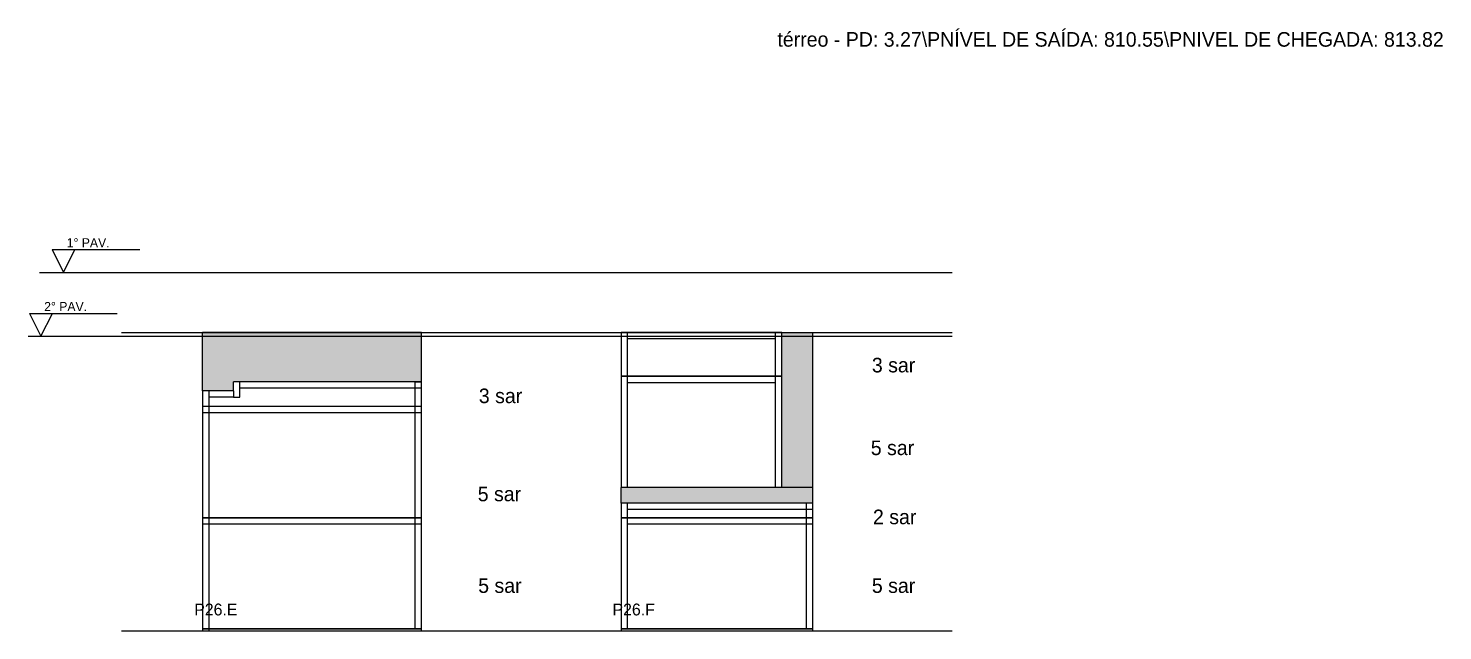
# Model space of a CAD drawing. Header units: metres. Extents: x 16531 to 21165, y 1680 to 2350.
# Drawn here: x 19615 to 21165, y 1680 to 2340 of the extents above; entities that cross this region are included whole.
import ezdxf

# ---------------------------------------------------------------- set-up
doc = ezdxf.new("R2010")
doc.units = ezdxf.units.M
for name, color, linetype in [('COTA', 7, 'Continuous'), ('NIVEL 1° PAV.', 7, 'Continuous'), ('NIVEL 2° PAV.', 7, 'Continuous'), ('NOMENCLATURA', 7, 'Continuous'), ('Nível', 7, 'Continuous'), ('Painéis', 7, 'Continuous'), ('SARR_2.2x7', 7, 'Continuous'), ('Texto Seção', 7, 'Continuous')]:
    doc.layers.add(name, color=color, linetype=linetype)

msp = doc.modelspace()

# ---------------------------------------------------------------- hatches: boundary and pattern name
at = {"layer": 'COTA'}
h = msp.add_hatch(color=7, dxfattribs=at)
h.dxf.hatch_style = 1
h.paths.add_polyline_path([(19839.4, 1952.7), (20045.4, 1952.7), (20045.4, 1952.7), (20045.4, 2006.7), (20045.4, 2006.7), (19805.4, 2006.7), (19805.4, 2006.7), (19805.4, 1942.7), (19805.4, 1942.7), (19839.4, 1942.7), (19839.4, 1942.7), (19839.4, 1952.7)])
h = msp.add_hatch(color=7, dxfattribs=at)
h.dxf.hatch_style = 1
h.paths.add_polyline_path([(20440.3, 1836.7), (20264.3, 1836.7), (20264.3, 1836.7), (20264.3, 1819.7), (20264.3, 1819.7), (20474.3, 1819.7), (20474.3, 1819.7), (20474.3, 2006.7), (20474.3, 2006.7), (20440.3, 2006.7), (20440.3, 2006.7), (20440.3, 1836.7)])

# ---------------------------------------------------------------- linework, layer by layer
at = {"layer": 'COTA', "color": 7, "lineweight": 25}
for p, q in [((20045.4, 2006.7), (19805.4, 2006.7)), ((19805.4, 1942.7), (19805.4, 2006.7)), ((20045.4, 1952.7), (20045.4, 2006.7)), ((20440.3, 2006.7), (20474.3, 2006.7)), ((20474.3, 1819.7), (20474.3, 2006.7)), ((20474.3, 1836.7), (20264.3, 1836.7)), ((20264.3, 1819.7), (20264.3, 1836.7))]:
    msp.add_line(p, q, dxfattribs=at)
at = {"layer": 'NIVEL 1° PAV.', "color": 7, "lineweight": 25}
for p, q in [((19640.7, 2097.7), (19736.7, 2097.7)), ((19640.7, 2097.7), (19653.2, 2072.7)), ((19653.2, 2072.7), (19665.7, 2097.7)), ((19626.9, 2072.7), (20627, 2072.7))]:
    msp.add_line(p, q, dxfattribs=at)
at = {"layer": 'NIVEL 2° PAV.', "color": 7, "lineweight": 25}
for p, q in [((19616, 2027.7), (19712, 2027.7)), ((19616, 2027.7), (19628.5, 2002.7)), ((19628.5, 2002.7), (19641, 2027.7)), ((19614.6, 2002.7), (20627, 2002.7))]:
    msp.add_line(p, q, dxfattribs=at)
at = {"layer": 'Nível', "color": 7, "lineweight": 25}
for p, q in [((19716.8, 2006.7), (20627, 2006.7)), ((19716.8, 1679.7), (20627, 1679.7))]:
    msp.add_line(p, q, dxfattribs=at)
at = {"layer": 'Painéis', "color": 7, "lineweight": 25}
for p, q in [((20264.3, 2006.7), (20264.3, 1958.7)), ((20440.3, 2006.7), (20264.3, 2006.7)), ((20440.3, 1958.7), (20440.3, 2006.7)), ((20264.3, 1958.7), (20264.3, 1836.7)), ((20264.3, 1958.7), (20440.3, 1958.7)), ((20440.3, 1958.7), (20264.3, 1958.7)), ((20440.3, 1836.7), (20440.3, 1958.7)), ((19805.4, 1942.7), (19805.4, 1803.7)), ((19839.4, 1942.7), (19805.4, 1942.7)), ((20045.4, 1952.7), (19839.4, 1952.7)), ((19839.4, 1942.7), (19839.4, 1952.7)), ((20045.4, 1803.7), (20045.4, 1952.7)), ((20045.4, 1925.7), (19805.4, 1925.7)), ((20264.3, 1819.7), (20264.3, 1803.7)), ((20474.3, 1819.7), (20264.3, 1819.7)), ((20474.3, 1803.7), (20474.3, 1819.7)), ((19805.4, 1803.7), (19805.4, 1679.7)), ((19805.4, 1803.7), (20045.4, 1803.7)), ((20045.4, 1803.7), (19805.4, 1803.7)), ((20045.4, 1679.7), (20045.4, 1803.7)), ((20264.3, 1803.7), (20264.3, 1679.7)), ((20264.3, 1803.7), (20474.3, 1803.7)), ((20474.3, 1803.7), (20264.3, 1803.7)), ((20474.3, 1679.7), (20474.3, 1803.7)), ((19805.4, 1681.7), (20045.4, 1681.7)), ((20264.3, 1681.7), (20474.3, 1681.7))]:
    msp.add_line(p, q, dxfattribs=at)
for points in [[(20045.4, 1681.7), (19805.4, 1681.7), (19805.4, 1679.7), (20045.4, 1679.7)], [(20474.3, 1681.7), (20264.3, 1681.7), (20264.3, 1679.7), (20474.3, 1679.7)]]:
    msp.add_lwpolyline(points, close=True, dxfattribs=at)
at = {"layer": 'SARR_2.2x7', "color": 7, "lineweight": 25}
for p, q in [((20271.3, 1958.7), (20271.3, 2006.7)), ((20433.3, 1999.7), (20271.3, 1999.7)), ((20433.3, 1958.7), (20433.3, 2006.7)), ((20271.3, 1836.7), (20271.3, 1958.7)), ((20433.3, 1836.7), (20433.3, 1958.7)), ((19812.4, 1942.7), (19812.4, 1803.7)), ((19839.4, 1942.7), (19839.4, 1935.7)), ((19846.4, 1935.7), (19846.4, 1952.7)), ((20045.4, 1945.7), (19846.4, 1945.7)), ((20038.4, 1952.7), (20038.4, 1952.7)), ((20038.4, 1803.7), (20038.4, 1952.7)), ((20038.4, 1952.7), (20045.4, 1952.7)), ((20433.3, 1951.7), (20271.3, 1951.7)), ((19839.4, 1935.7), (19812.4, 1935.7)), ((19839.4, 1935.7), (19846.4, 1935.7)), ((20045.4, 1918.7), (19805.4, 1918.7)), ((20271.3, 1836.7), (20271.3, 1836.7)), ((20467.3, 1836.7), (20467.3, 1836.7)), ((20271.3, 1819.7), (20264.3, 1819.7)), ((20271.3, 1819.7), (20271.3, 1819.7)), ((20271.3, 1803.7), (20271.3, 1819.7)), ((20467.3, 1803.7), (20467.3, 1819.7)), ((19812.4, 1803.7), (19812.4, 1679.7)), ((20038.4, 1681.7), (20038.4, 1803.7)), ((20474.3, 1812.7), (20271.3, 1812.7)), ((20271.3, 1681.7), (20271.3, 1803.7)), ((20467.3, 1681.7), (20467.3, 1803.7)), ((20045.4, 1796.7), (19805.4, 1796.7)), ((20474.3, 1796.7), (20271.3, 1796.7)), ((19812.4, 1681.7), (19812.4, 1681.7)), ((20038.4, 1681.7), (20038.4, 1681.7)), ((20271.3, 1681.7), (20271.3, 1681.7)), ((20467.3, 1681.7), (20467.3, 1681.7))]:
    msp.add_line(p, q, dxfattribs=at)

# ---------------------------------------------------------------- texts
at = {"layer": 'NIVEL 1° PAV.', "color": 7, "lineweight": 25}
msp.add_text('1° PAV.', height=10, dxfattribs=at).set_placement((19656.7, 2100.2))
at = {"layer": 'NIVEL 2° PAV.', "color": 7, "lineweight": 25}
msp.add_text('2° PAV.', height=10, dxfattribs=at).set_placement((19632, 2030.2))
at = {"layer": 'NOMENCLATURA', "color": 7, "lineweight": 25}
for s, p in [('térreo - PD: 3.27\\PNÍVEL DE SAÍDA: 810.55\\PNIVEL DE CHEGADA: 813.82', (20435.5, 2320.2)), ('3 sar', (20539, 1963)), ('3 sar', (20108.3, 1929.3)), ('5 sar', (20537.8, 1872.3)), ('5 sar', (20107.1, 1821.7)), ('2 sar', (20540.2, 1796.5)), ('5 sar', (20107.6, 1721.2)), ('5 sar', (20539, 1721.2))]:
    msp.add_text(s, height=16, dxfattribs=at).set_placement(p)
at = {"layer": 'Texto Seção', "color": 7, "lineweight": 25}
for s, p in [('P26.E', (19796.4, 1696.5)), ('P26.F', (20254.8, 1696.5))]:
    msp.add_text(s, height=13, dxfattribs=at).set_placement(p)

doc.saveas('drawing.dxf')
